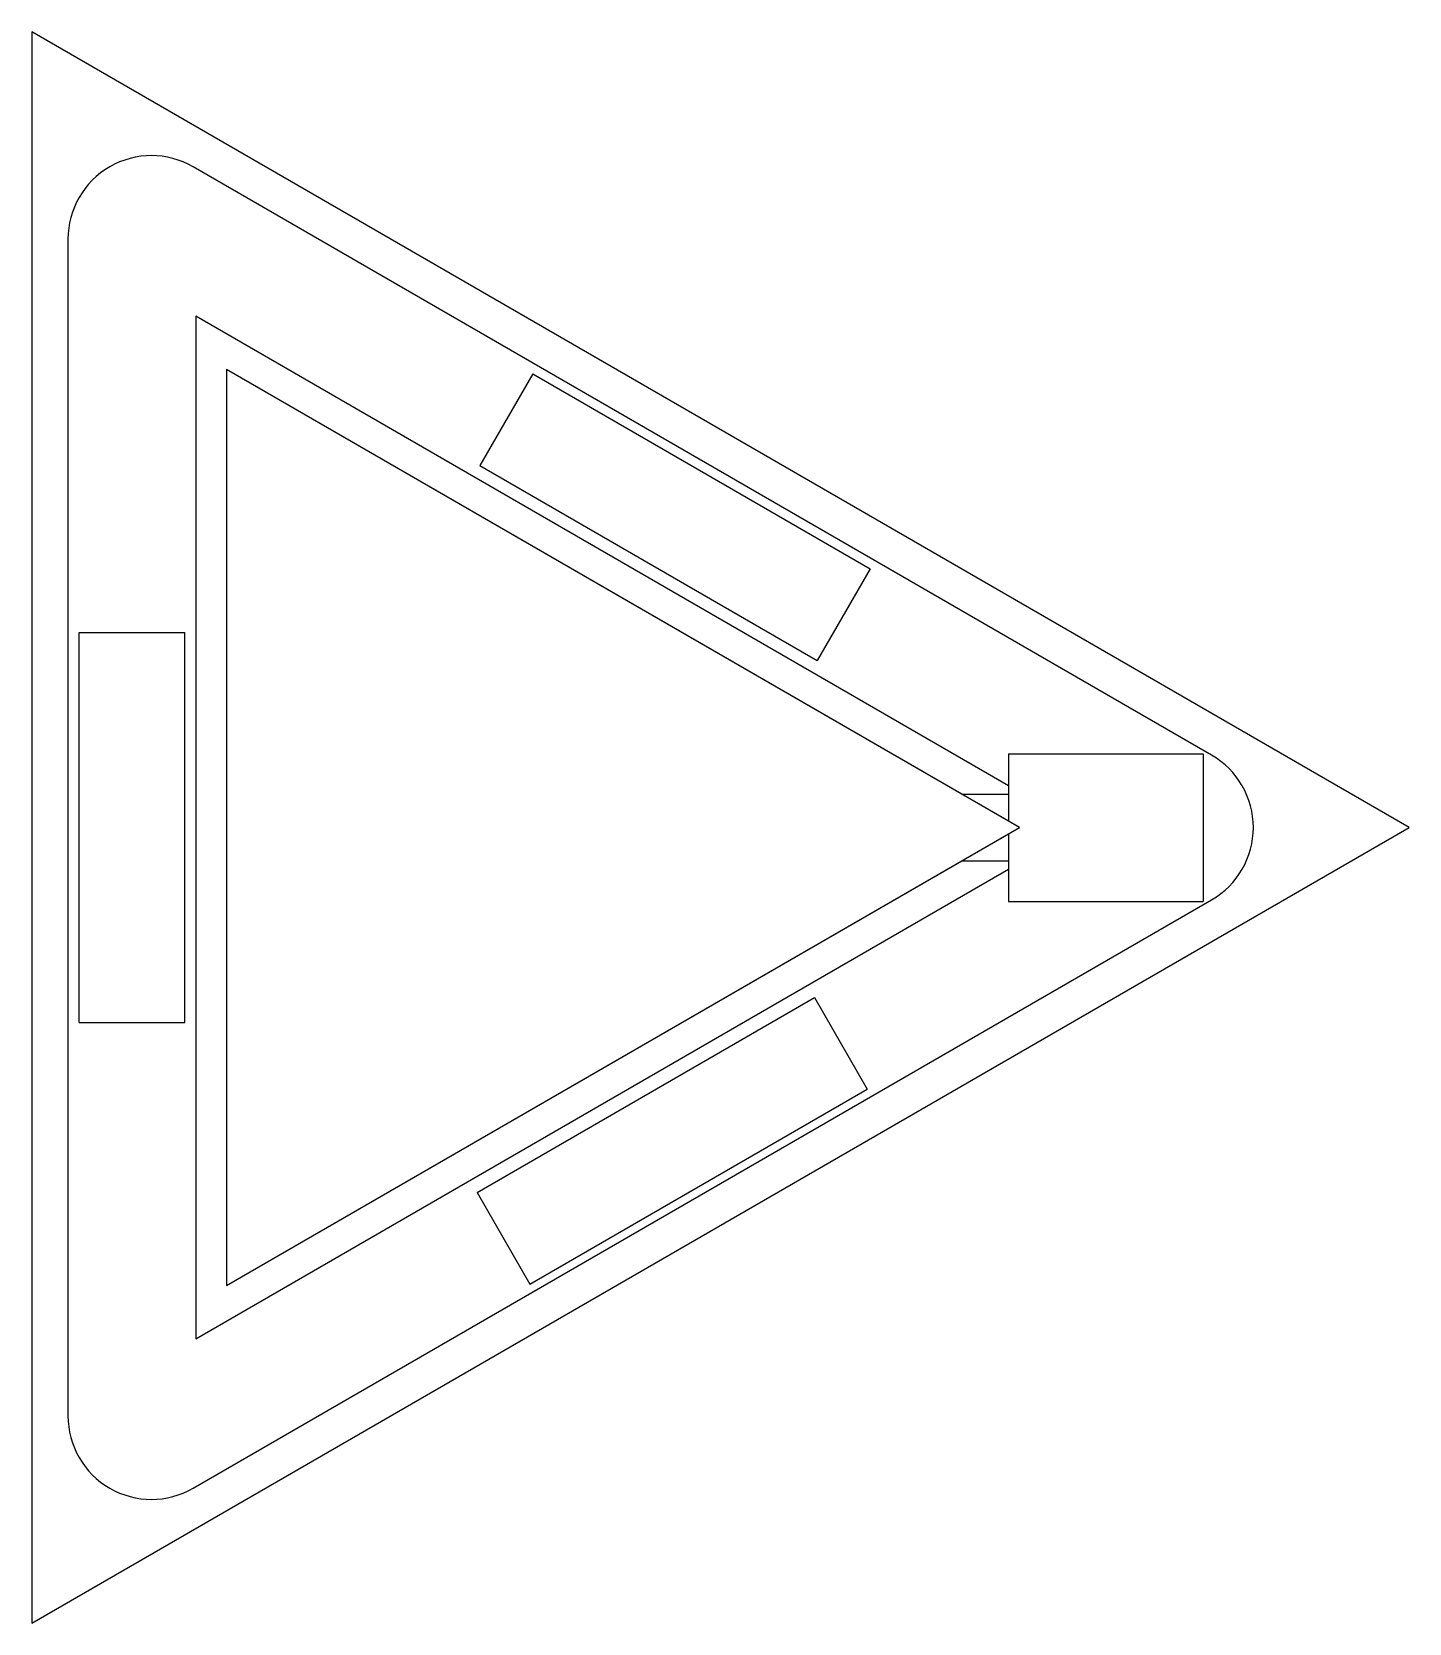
# Model space of a CAD drawing. Extents: x -82 to 165, y -143 to 143.
import ezdxf

# ---------------------------------------------------------------- set-up
doc = ezdxf.new("R2010")
doc.units = 0
doc.layers.get('0').update_dxf_attribs({"linetype": 'continuous'})

msp = doc.modelspace()

# ---------------------------------------------------------------- linework, layer by layer
at = {"color": 0}
for p, q in [((165, 0, -3.5), (-82.5, 142.89, -3.5)), ((-82.5, 142.89, -3.5), (-82.5, -142.89, -3.5)), ((-82.5, 142.89, 1.5), (-82.5, -142.89, 1.5)), ((165, 0, 6.5), (-82.5, 142.89, 6.5)), ((-82.5, 142.89, 16.5), (-82.5, -142.89, 16.5)), ((-82.5, 142.89, 6.5), (-82.5, -142.89, 6.5)), ((165, 0, 11.5), (-82.5, 142.89, 11.5)), ((-82.5, 142.89, 11.5), (-82.5, -142.89, 11.5)), ((165, 0, 16.5), (-82.5, 142.89, 16.5)), ((165, 0, 1.5), (-82.5, 142.89, 1.5)), ((129.5, 12.99, 16.5), (-53.5, 118.65, 16.5)), ((-76, 105.66, 16.5), (-76, -105.66, 16.5)), ((93, 7.51, 16.5), (-53, 91.8, 16.5)), ((-53, 91.8, 16.5), (-53, -91.8, 16.5)), ((84.61, 6, 16.5), (-47.5, 82.27, 16.5)), ((95, 0, 6.5), (-47.5, 82.27, 6.5)), ((-47.5, 82.27, 16.5), (-47.5, -82.27, 16.5)), ((-47.5, 82.27, 11.5), (-47.5, -82.27, 11.5)), ((-47.5, 82.27, 6.5), (-47.5, -82.27, 6.5)), ((95, 0, 1.5), (-47.5, 82.27, 1.5)), ((93, 1.15, 11.5), (-47.5, 82.27, 11.5)), ((-47.5, 82.27, -3.5), (-47.5, -82.27, -3.5)), ((95, 0, -3.5), (-47.5, 82.27, -3.5)), ((-47.5, 82.27, 1.5), (-47.5, -82.27, 1.5)), ((7.5, 81.45, 6.5), (-2, 65, 6.5)), ((7.5, 81.45, 11.5), (-2, 65, 11.5)), ((7.5, 81.45, 1.5), (-2, 65, 1.5)), ((7.5, 81.45, 6.5), (68.12, 46.45, 6.5)), ((7.5, 81.45, 1.5), (68.12, 46.45, 1.5)), ((7.5, 81.45, 11.5), (68.12, 46.45, 11.5)), ((-2, 65, 11.5), (58.62, 30, 11.5)), ((-2, 65, 6.5), (58.62, 30, 6.5)), ((-2, 65, 1.5), (58.62, 30, 1.5)), ((68.12, 46.45, 1.5), (58.62, 30, 1.5)), ((68.12, 46.45, 11.5), (58.62, 30, 11.5)), ((68.12, 46.45, 6.5), (58.62, 30, 6.5)), ((-74, -35, 1.5), (-74, 35, 1.5)), ((-74, 35, 6.5), (-55, 35, 6.5)), ((-74, -35, 11.5), (-74, 35, 11.5)), ((-74, 35, 1.5), (-55, 35, 1.5)), ((-74, -35, 6.5), (-74, 35, 6.5)), ((-74, 35, 11.5), (-55, 35, 11.5)), ((-55, -35, 11.5), (-55, 35, 11.5)), ((-55, -35, 6.5), (-55, 35, 6.5)), ((-55, -35, 1.5), (-55, 35, 1.5)), ((93, 13.2, 11.5), (128, 13.2, 11.5)), ((93, 13.2, 11.5), (93, 1.15, 11.5)), ((128, 13.2, 11.5), (128, -13.3, 11.5)), ((84.61, 6, 16.5), (93, 6, 16.5)), ((93, 7.51, 16.5), (93, 6, 16.5)), ((-82.5, -142.89, 6.5), (165, 0, 6.5)), ((-82.5, -142.89, 1.5), (165, 0, 1.5)), ((-82.5, -142.89, -3.5), (165, 0, -3.5)), ((-82.5, -142.89, 11.5), (165, 0, 11.5)), ((-82.5, -142.89, 16.5), (165, 0, 16.5)), ((-47.5, -82.27, -3.5), (95, 0, -3.5)), ((-47.5, -82.27, 6.5), (95, 0, 6.5)), ((-47.5, -82.27, 1.5), (95, 0, 1.5)), ((-47.5, -82.27, 11.5), (93, -1.15, 11.5)), ((93, -1.15, 11.5), (93, -13.3, 11.5)), ((-53, -91.8, 16.5), (93, -7.51, 16.5)), ((-47.5, -82.27, 16.5), (84.61, -6, 16.5)), ((84.61, -6, 16.5), (93, -6, 16.5)), ((93, -6, 16.5), (93, -7.51, 16.5)), ((-53.5, -118.65, 16.5), (129.5, -12.99, 16.5)), ((93, -13.3, 11.5), (128, -13.3, 11.5)), ((-2.5, -65.55, 6.5), (58.12, -30.55, 6.5)), ((-2.5, -65.55, 11.5), (58.12, -30.55, 11.5)), ((-2.5, -65.55, 1.5), (58.12, -30.55, 1.5)), ((58.12, -30.55, 1.5), (67.62, -47, 1.5)), ((58.12, -30.55, 6.5), (67.62, -47, 6.5)), ((58.12, -30.55, 11.5), (67.62, -47, 11.5)), ((-74, -35, 6.5), (-55, -35, 6.5)), ((-74, -35, 11.5), (-55, -35, 11.5)), ((-74, -35, 1.5), (-55, -35, 1.5)), ((7, -82, 6.5), (67.62, -47, 6.5)), ((7, -82, 1.5), (67.62, -47, 1.5)), ((7, -82, 11.5), (67.62, -47, 11.5)), ((-2.5, -65.55, 1.5), (7, -82, 1.5)), ((-2.5, -65.55, 11.5), (7, -82, 11.5)), ((-2.5, -65.55, 6.5), (7, -82, 6.5))]:
    msp.add_line(p, q, dxfattribs=at)
for centre, start, end in [((-61, 105.66, 16.5), 60, -180), ((122, 0, 16.5), -60, 60), ((-61, -105.66, 16.5), -180, -60)]:
    msp.add_arc(centre, 15, start, end, dxfattribs=at)

doc.saveas('drawing.dxf')
